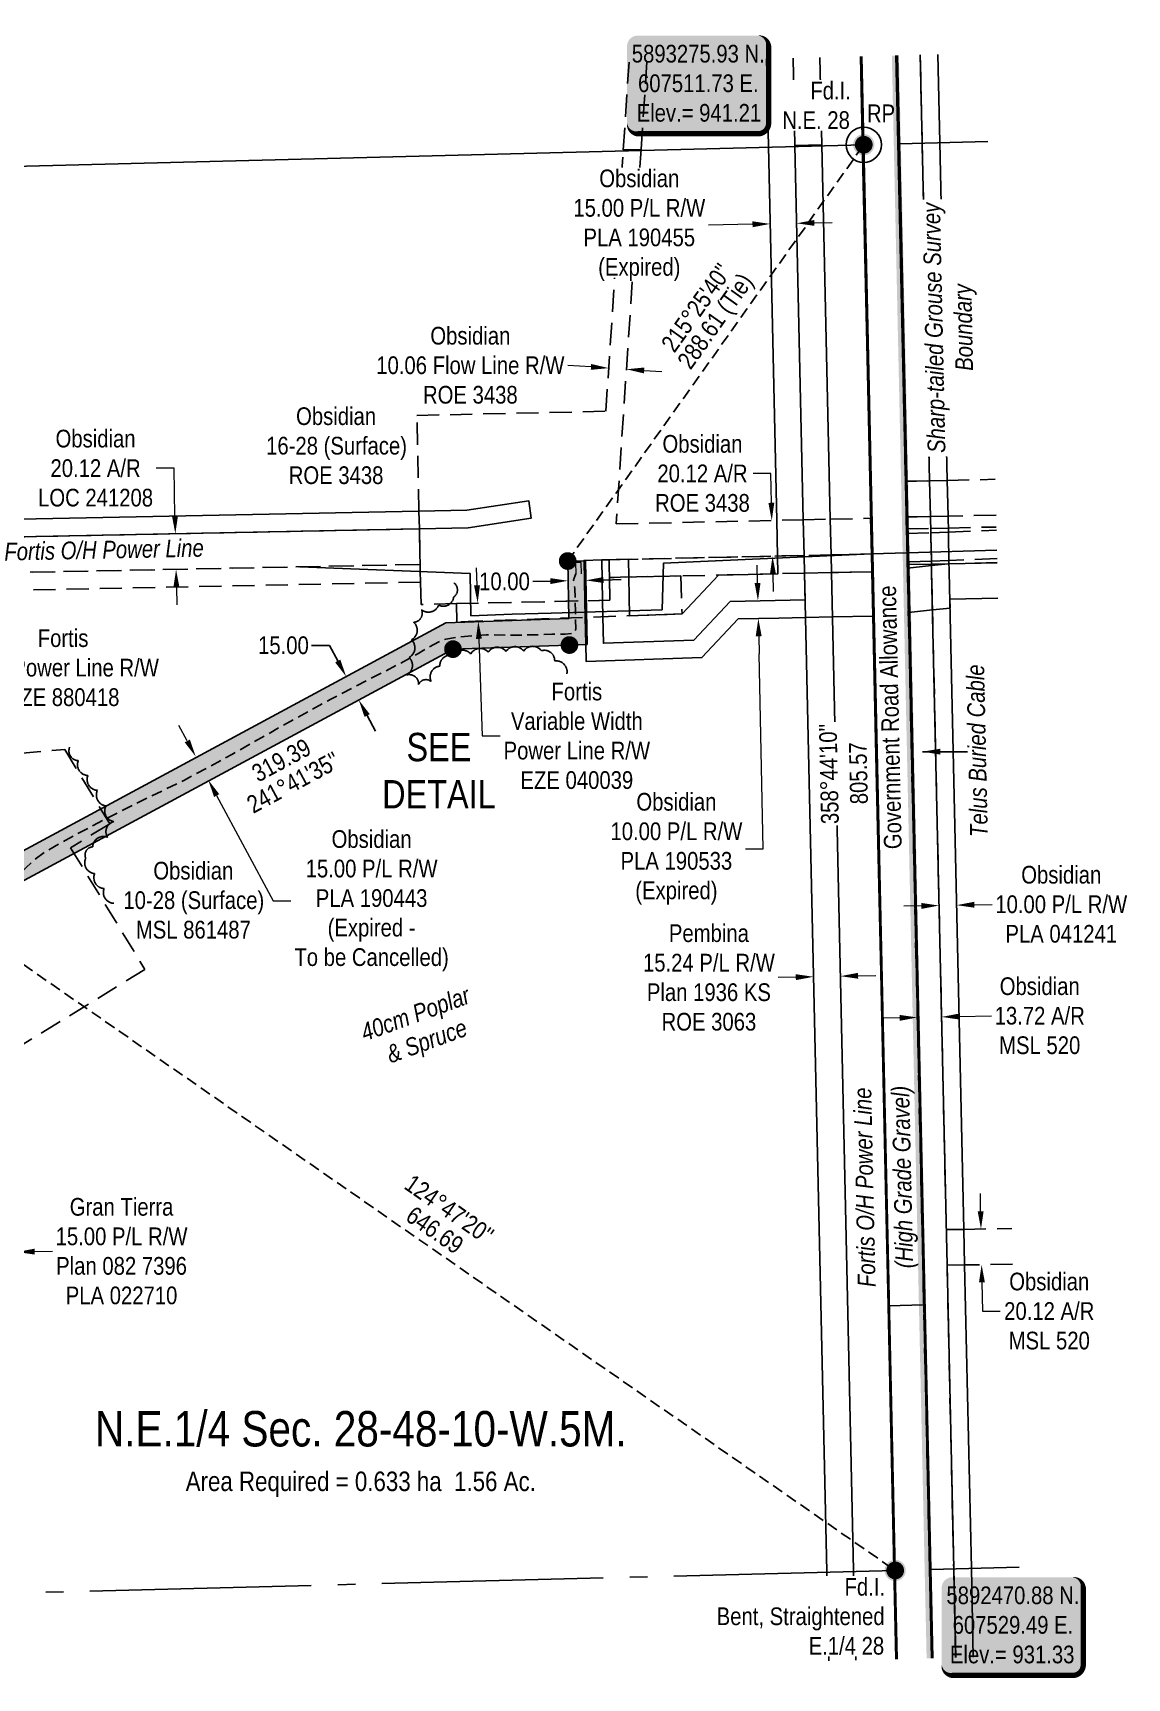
# Model space of a CAD drawing. Extents: x 604007 to 611903, y 5892401 to 5896839.
# Drawn here: x 607042 to 607660, y 5892410 to 5893339 of the extents above; entities that cross this region are included whole.
import ezdxf
from ezdxf.enums import TextEntityAlignment as Align

# ---------------------------------------------------------------- set-up
doc = ezdxf.new("R2010")
doc.units = 0
doc.header["$LTSCALE"] = 5
doc.header["$PDSIZE"] = 0.5
for name, pattern in [('0', [1, 1, 0]), ('DASHDOT2', [12.7, 6.35, -3.175, 0, -3.175]), ('foc-ACCESSROAD', [3.75, 2.5, -1.25]), ('foc-FLOWLINE', [3.75, 2.5, -1.25]), ('foc-QUARTERLINE', [33, 25, -3, 2, -3]), ('foc-TIELINE', [1.875, 1.25, -0.625]), ('UG_PIPE', [1.875, 1.25, -0.625])]:
    doc.linetypes.add(name, pattern=pattern)
doc.layers.get('Defpoints').update_dxf_attribs({"color": 9})
for name, color, linetype in [('35', 37, 'Continuous'), ('AS-PIPE-UG', 44, 'UG_PIPE'), ('AS-POWER', 104, 'foc-POWER'), ('AS-TELEPHONE', 224, 'foc-TEL'), ('AS-WILDLIFE', 131, 'DASHDOT2'), ('C-AR', 13, 'foc-ACCESSROAD'), ('C-RW', 13, 'Continuous'), ('C-SYMBOL', 7, 'Continuous'), ('C-WS', 13, 'foc-ACCESSROAD'), ('DETAIL-T', 7, 'Continuous'), ('F-EZE', 190, 'foc-FLOWLINE'), ('F-RW', 190, 'Continuous'), ('L-AREAREQUIRED', 7, 'Continuous'), ('L-BD', 7, 'Continuous'), ('L-BD1', 253, 'Continuous'), ('L-MON', 1, 'Continuous'), ('L-QSEC', 8, 'foc-QUARTERLINE'), ('L-ROAD-T', 7, 'Continuous'), ('L-SEC', 7, 'Continuous'), ('L-TIE', 7, 'foc-TIELINE'), ('P-PROPOSED', 10, 'Continuous'), ('P-PROPOSED-H', 21, 'Continuous'), ('P-TXT', 4, 'Continuous'), ('T-BUSH', 110, '0'), ('T-BUSH-T', 110, 'Continuous')]:
    doc.layers.add(name, color=color, linetype=linetype)
for name, color, linetype, lineweight in [('AS-GENERAL', 48, 'Continuous', 18), ('C-AR-T', 13, 'Continuous', 9), ('C-FLOWLINE-T', 13, 'Continuous', 9), ('C-RW-T', 13, 'Continuous', 9), ('C-WS-T', 13, 'Continuous', 9), ('F-EZE-T', 190, 'Continuous', 9), ('F-RW-T', 190, 'Continuous', 9), ('T-TEXT', 48, 'Continuous', 18)]:
    doc.layers.add(name, color=color, linetype=linetype, lineweight=lineweight)
doc.styles.add('100L', font='ARIALN.TTF', dxfattribs={"height": 11})
doc.styles.add('175L', font='ARIALN.TTF', dxfattribs={"height": 20})
doc.styles.add('80', font='ARIALN.TTF', dxfattribs={"height": 10})
doc.styles.add('80CG', font='ARIALN.TTF', dxfattribs={"height": 10})
doc.styles.add('80L', font='ARIALN.TTF', dxfattribs={"height": 10})
doc.styles.add('80LS', font='ARIALNI.TTF', dxfattribs={"height": 10})
doc.styles.add('foc-LtypeFont', font='ARIALN.TTF', dxfattribs={"height": 7.35})
doc.linetypes.add('foc-POWER', pattern='A,6,-1,["P",foc-LtypeFont,S=0.2,R=0,X=-0.625,Y=-0.75],-1.24,4', length=12.24)
doc.linetypes.add('foc-POWER-NOLINE', pattern='A,0,-4,["P",foc-LtypeFont,S=0.2,R=0,X=-0.625,Y=-0.75],-8.24', length=12.24)
doc.linetypes.add('foc-TEL', pattern='A,2,-1,["T",foc-LtypeFont,S=0.2,R=0,X=-0.425,Y=-0.75],-1.24,8', length=12.24)
doc.linetypes.add('foc-TEL-NOLINE', pattern='A,0,-2,["T",foc-LtypeFont,S=0.2,R=0,X=-0.425,Y=-0.75],-10.24', length=12.24)
doc.dimstyles.new('Compass 5 000', dxfattribs={"dimscale": 5, "dimtxt": 9, "dimasz": 2, "dimexe": 0.2, "dimexo": 0.0625, "dimgap": 0.5, "dimtad": 0, "dimtih": 1, "dimtoh": 1, "dimzin": 0, "dimdsep": 46, "dimtxsty": '80CG', "dimcen": 0.1, "dimse1": 1, "dimse2": 1, "dimclrd": 256, "dimclrt": 256, "dimaunit": 1, "dimadec": 4, "dimazin": 0, "dimtfac": 0.06, "dimtofl": 0, "dimtmove": 0, "dimatfit": 1, "dimfxl": 0.2, "dimtolj": 1, "dimtzin": 0, "dimlwd": -1, "dimarcsym": 0})

# ---------------------------------------------------------------- blocks, each defined once
blk = doc.blocks.new('fdia')
at = {"color": 255, "const_width": 1}
blk.add_lwpolyline([(-0.5, 0, 1), (0.5, 0, 1)], format="xyb", close=True, dxfattribs=at)
blk = doc.blocks.new('Fdiaa')
blk.add_blockref('fdia', (0, 0))
blk = doc.blocks.new('fdib')
at = {"color": 1, "const_width": 1.6}
blk.add_lwpolyline([(-0.4, 0, 1), (0.4, 0, 1)], format="xyb", close=True, dxfattribs=at)
at = {"color": 1}
blk.add_circle((0, 0), 0.8, dxfattribs=at)
blk = doc.blocks.new('Fdibb')
blk.add_blockref('fdib', (0, 0))
blk = doc.blocks.new('fdicc')
for name in ['Fdibb', 'Fdiaa']:
    blk.add_blockref(name, (0, 0))
blk = doc.blocks.new('FDI')
blk.add_blockref('fdicc', (0, 0))
blk = doc.blocks.new('PLIA')
at = {"color": 255, "const_width": 1}
blk.add_lwpolyline([(-0.5, 0, 1), (0.5, 0, 1)], format="xyb", close=True, dxfattribs=at)
blk = doc.blocks.new('PLIAA')
blk.add_blockref('PLIA', (0, 0))
blk = doc.blocks.new('PLIB')
at = {"color": 1}
blk.add_circle((0, 0), 0.8, dxfattribs=at)
blk = doc.blocks.new('PLIBB')
blk.add_blockref('PLIB', (0, 0))
blk = doc.blocks.new('PLICC')
for name in ['PLIAA', 'PLIBB']:
    blk.add_blockref(name, (0, 0))
blk = doc.blocks.new('PLI')
blk.add_blockref('PLICC', (0, 0))
blk = doc.blocks.new('*D419')
at = {"layer": 'C-AR-T', "transparency": 16777216}
for p, q in [((607122.11, 5893093.26), (607112.11, 5893093.26)), ((607122.66, 5893066.24), (607122.11, 5893093.26)), ((607123.47, 5893026.14), (607123.68, 5893016.15))]:
    blk.add_line(p, q, dxfattribs=at)
for points in [[(607124.33, 5893066.27), (607120.99, 5893066.2), (607122.86, 5893056.24)], [(607125.14, 5893026.18), (607121.81, 5893026.11), (607123.27, 5893036.14)]]:
    blk.add_solid(points, dxfattribs=at)
at = {"layer": 'Defpoints', "color": 0, "transparency": 16777216}
for p in [(607122.86, 5893056.24), (607189.16, 5893057.59), (607189.57, 5893037.49)]:
    blk.add_point(p, dxfattribs=at)
at = {"layer": 'C-AR-T', "transparency": 16777216, "insert": (607077.8, 5893093.26), "char_height": 10, "attachment_point": 5, "style": '80CG'}
blk.add_mtext('\\A1;Obsidian\\P20.12 A/R\\PLOC 241208', dxfattribs=at)
blk = doc.blocks.new('*D420')
at = {"layer": 'C-AR-T', "transparency": 16777216}
for p, q in [((607577.77, 5892673.65), (607577.59, 5892683.65)), ((607578.49, 5892633.53), (607578.78, 5892617.28)), ((607578.78, 5892617.28), (607588.78, 5892617.28))]:
    blk.add_line(p, q, dxfattribs=at)
for points in [[(607579.44, 5892673.68), (607576.1, 5892673.62), (607577.95, 5892663.65)], [(607580.15, 5892633.56), (607576.82, 5892633.5), (607578.31, 5892643.53)]]:
    blk.add_solid(points, dxfattribs=at)
at = {"layer": 'Defpoints', "color": 0, "transparency": 16777216}
for p in [(607650.47, 5892664.94), (607650.83, 5892644.82), (607578.31, 5892643.53)]:
    blk.add_point(p, dxfattribs=at)
at = {"layer": 'C-AR-T', "transparency": 16777216, "insert": (607616.51, 5892617.28), "char_height": 10, "attachment_point": 5, "style": '80CG'}
blk.add_mtext('\\A1;Obsidian\\P20.12 A/R\\PMSL 520', dxfattribs=at)
blk = doc.blocks.new('*D421')
at = {"layer": 'C-AR-T', "transparency": 16777216}
for p, q in [((607531.99, 5892782.9), (607521.99, 5892782.68)), ((607565.67, 5892783.65), (607583.85, 5892784.05))]:
    blk.add_line(p, q, dxfattribs=at)
for points in [[(607531.95, 5892784.57), (607532.02, 5892781.23), (607541.98, 5892783.12)], [(607565.64, 5892785.31), (607565.71, 5892781.98), (607555.67, 5892783.43)]]:
    blk.add_solid(points, dxfattribs=at)
at = {"layer": 'Defpoints', "color": 0, "transparency": 16777216}
for p in [(607541.92, 5892785.78), (607555.62, 5892786.08), (607555.67, 5892783.43)]:
    blk.add_point(p, dxfattribs=at)
at = {"layer": 'C-AR-T', "transparency": 16777216, "insert": (607611.13, 5892784.05), "char_height": 10, "attachment_point": 5, "style": '80CG'}
blk.add_mtext('\\A1;Obsidian\\P13.72 A/R\\PMSL 520', dxfattribs=at)
blk = doc.blocks.new('*D422')
at = {"layer": 'C-AR-T', "transparency": 16777216}
for p, q in [((607459.17, 5893090.29), (607449.17, 5893090.29)), ((607459.53, 5893073.73), (607459.17, 5893090.29)), ((607460.42, 5893033.61), (607460.64, 5893023.62))]:
    blk.add_line(p, q, dxfattribs=at)
for points in [[(607461.2, 5893073.77), (607457.87, 5893073.7), (607459.75, 5893063.74)], [(607462.08, 5893033.65), (607458.75, 5893033.58), (607460.2, 5893043.61)]]:
    blk.add_solid(points, dxfattribs=at)
at = {"layer": 'Defpoints', "color": 0, "transparency": 16777216}
for p in [(607459.75, 5893063.74), (607402.82, 5893062.48), (607403.26, 5893042.36)]:
    blk.add_point(p, dxfattribs=at)
at = {"layer": 'C-AR-T', "transparency": 16777216, "insert": (607420.62, 5893090.29), "char_height": 10, "attachment_point": 5, "style": '80CG'}
blk.add_mtext('\\A1;Obsidian\\P20.12 A/R\\PROE 3438', dxfattribs=at)
blk = doc.blocks.new('*D423')
at = {"layer": 'C-FLOWLINE-T', "transparency": 16777216}
for p, q in [((607357.66, 5893150.47), (607344.51, 5893151.35)), ((607387.66, 5893148.47), (607397.64, 5893147.8))]:
    blk.add_line(p, q, dxfattribs=at)
for points in [[(607357.77, 5893152.13), (607357.55, 5893148.81), (607367.64, 5893149.8)], [(607387.77, 5893150.13), (607387.55, 5893146.81), (607377.68, 5893149.13)]]:
    blk.add_solid(points, dxfattribs=at)
at = {"layer": 'Defpoints', "color": 0, "transparency": 16777216}
for p in [(607368.36, 5893160.55), (607378.4, 5893159.88), (607367.64, 5893149.8)]:
    blk.add_point(p, dxfattribs=at)
at = {"layer": 'C-FLOWLINE-T', "transparency": 16777216, "insert": (607289.51, 5893151.35), "char_height": 10, "attachment_point": 5, "style": '80CG'}
blk.add_mtext('\\A1;Obsidian\\P10.06 Flow Line R/W\\PROE 3438', dxfattribs=at)
blk = doc.blocks.new('*D424')
at = {"layer": 'C-RW-T', "transparency": 16777216}
for p, q in [((607544.28, 5892846.1), (607534.28, 5892845.88)), ((607574.2, 5892846.77), (607584.2, 5892846.99))]:
    blk.add_line(p, q, dxfattribs=at)
for points in [[(607544.24, 5892847.77), (607544.31, 5892844.43), (607554.27, 5892846.32)], [(607574.16, 5892848.43), (607574.24, 5892845.1), (607564.2, 5892846.54)]]:
    blk.add_solid(points, dxfattribs=at)
at = {"layer": 'Defpoints', "color": 0, "transparency": 16777216}
for p in [(607564.2, 5892846.54), (607554.69, 5892827.84), (607564.62, 5892828.06)]:
    blk.add_point(p, dxfattribs=at)
at = {"layer": 'C-RW-T', "transparency": 16777216, "insert": (607623.29, 5892846.99), "char_height": 10, "attachment_point": 5, "style": '80CG'}
blk.add_mtext('\\A1;Obsidian\\P10.00 P/L R/W\\PPLA 041241', dxfattribs=at)
blk = doc.blocks.new('*D426')
at = {"layer": 'C-RW-T', "transparency": 16777216}
for p, q in [((607448.87, 5893231), (607424.02, 5893230.45)), ((607483.86, 5893231.79), (607493.86, 5893232.01))]:
    blk.add_line(p, q, dxfattribs=at)
for points in [[(607448.84, 5893232.67), (607448.91, 5893229.34), (607458.87, 5893231.23)], [(607483.82, 5893233.45), (607483.9, 5893230.12), (607473.86, 5893231.56)]]:
    blk.add_solid(points, dxfattribs=at)
at = {"layer": 'Defpoints', "color": 0, "transparency": 16777216}
for p in [(607458.87, 5893231.23), (607459.17, 5893217.78), (607474.16, 5893218.12)]:
    blk.add_point(p, dxfattribs=at)
at = {"layer": 'C-RW-T', "transparency": 16777216, "insert": (607384.94, 5893230.45), "char_height": 10, "attachment_point": 5, "style": '80CG', "bg_fill": 3, "box_fill_scale": 1.1, "bg_fill_color": 256, "bg_fill_true_color": 13158600, "bg_fill_transparency": 0}
blk.add_mtext('\\A1;Obsidian\\P15.00 P/L R/W\\PPLA 190455\\P(Expired)', dxfattribs=at)
blk = doc.blocks.new('*D429')
at = {"layer": 'Defpoints', "color": 0, "transparency": 16777216}
for p in [(607290.05, 5893016.99), (607290.41, 5893006.79), (607293.98, 5893006.91)]:
    blk.add_point(p, dxfattribs=at)
at = {"layer": 'F-EZE-T', "transparency": 16777216}
for p, q in [((607293.27, 5893027.11), (607292.92, 5893037.1)), ((607294.34, 5892996.92), (607296.27, 5892942.11)), ((607296.27, 5892942.11), (607306.27, 5892942.11))]:
    blk.add_line(p, q, dxfattribs=at)
for points in [[(607294.94, 5893027.16), (607291.61, 5893027.05), (607293.62, 5893017.11)], [(607296, 5892996.98), (607292.67, 5892996.86), (607293.98, 5893006.91)]]:
    blk.add_solid(points, dxfattribs=at)
at = {"layer": 'F-EZE-T', "transparency": 16777216, "insert": (607349.66, 5892942.11), "char_height": 10, "attachment_point": 5, "style": '80CG'}
blk.add_mtext('\\A1;Fortis\\PVariable Width\\PPower Line R/W\\PEZE 040039', dxfattribs=at)
blk = doc.blocks.new('*D431')
at = {"layer": 'Defpoints', "color": 0, "transparency": 16777216}
for p in [(606977.65, 5892986.34), (606983.3, 5892983.54), (606983.59, 5892985.46)]:
    blk.add_point(p, dxfattribs=at)
at = {"layer": 'F-EZE-T', "transparency": 16777216}
for p, q in [((606967.47, 5892985.9), (606957.58, 5892987.37)), ((606993.19, 5892982.07), (607003.08, 5892980.59))]:
    blk.add_line(p, q, dxfattribs=at)
for points in [[(606967.72, 5892987.55), (606967.23, 5892984.25), (606977.36, 5892984.42)], [(606993.44, 5892983.71), (606992.95, 5892980.42), (606983.3, 5892983.54)]]:
    blk.add_solid(points, dxfattribs=at)
at = {"layer": 'F-EZE-T', "transparency": 16777216, "insert": (607059.45, 5892980.59), "char_height": 10, "attachment_point": 5, "style": '80CG'}
blk.add_mtext('\\A1;Fortis\\P6.00 Power Line R/W\\PEZE 880418', dxfattribs=at)
blk = doc.blocks.new('*D432')
at = {"layer": 'Defpoints', "color": 0, "transparency": 16777216}
for p in [(607018.44, 5892648.18), (607033.4, 5892650.69), (607033.44, 5892648.5)]:
    blk.add_point(p, dxfattribs=at)
at = {"layer": 'F-RW-T', "transparency": 16777216}
for p, q in [((607008.4, 5892650.16), (606998.4, 5892649.95)), ((607043.4, 5892650.9), (607053.39, 5892651.12))]:
    blk.add_line(p, q, dxfattribs=at)
for points in [[(607008.36, 5892651.83), (607008.43, 5892648.49), (607018.39, 5892650.37)], [(607043.36, 5892652.57), (607043.43, 5892649.24), (607033.4, 5892650.69)]]:
    blk.add_solid(points, dxfattribs=at)
at = {"layer": 'F-RW-T', "transparency": 16777216, "insert": (607092.48, 5892651.12), "char_height": 10, "attachment_point": 5, "style": '80CG'}
blk.add_mtext('\\A1;Gran Tierra\\P15.00 P/L R/W\\PPlan 082 7396\\PPLA 022710', dxfattribs=at)
blk = doc.blocks.new('*D433')
at = {"layer": 'Defpoints', "color": 0, "transparency": 16777216}
for p in [(607483.34, 5892806.1), (607483.45, 5892801.03), (607498.66, 5892801.37)]:
    blk.add_point(p, dxfattribs=at)
at = {"layer": 'F-RW-T', "transparency": 16777216}
for p, q in [((607473.34, 5892805.88), (607463.34, 5892805.66)), ((607508.54, 5892806.66), (607518.54, 5892806.89))]:
    blk.add_line(p, q, dxfattribs=at)
for points in [[(607473.3, 5892807.55), (607473.38, 5892804.21), (607483.34, 5892806.1)], [(607508.51, 5892808.33), (607508.58, 5892805), (607498.55, 5892806.44)]]:
    blk.add_solid(points, dxfattribs=at)
at = {"layer": 'F-RW-T', "transparency": 16777216, "insert": (607424.26, 5892805.66), "char_height": 10, "attachment_point": 5, "style": '80CG'}
blk.add_mtext('\\A1;Pembina\\P15.24 P/L R/W\\PPlan 1936 KS\\PROE 3063', dxfattribs=at)
blk = doc.blocks.new('*D435')
at = {"layer": 'C-RW-T', "transparency": 16777216}
for p, q in [((607129.63, 5892939.25), (607124.9, 5892948.06)), ((607146.2, 5892908.41), (607178.09, 5892849.04)), ((607178.09, 5892849.04), (607188.09, 5892849.04))]:
    blk.add_line(p, q, dxfattribs=at)
for points in [[(607131.1, 5892940.04), (607128.16, 5892938.46), (607134.36, 5892930.44)], [(607147.67, 5892909.2), (607144.73, 5892907.62), (607141.47, 5892917.22)]]:
    blk.add_solid(points, dxfattribs=at)
at = {"layer": 'Defpoints', "color": 0, "transparency": 16777216}
for p in [(607147.32, 5892937.4), (607154.42, 5892924.18), (607141.47, 5892917.22)]:
    blk.add_point(p, dxfattribs=at)
at = {"layer": 'C-RW-T', "transparency": 16777216, "insert": (607233.72, 5892849.04), "char_height": 10, "attachment_point": 5, "style": '80CG'}
blk.add_mtext('\\A1;Obsidian\\P15.00 P/L R/W\\PPLA 190443\\P(Expired -\\PTo be Cancelled)', dxfattribs=at)
blk = doc.blocks.new('*D436')
at = {"layer": 'Defpoints', "color": 0, "transparency": 16777216}
for p in [(607219.35, 5892975.63), (607224.58, 5892978.45), (607231.7, 5892965.24)]:
    blk.add_point(p, dxfattribs=at)
at = {"layer": 'P-TXT', "transparency": 16777216}
for p, q in [((607209.86, 5892993.24), (607199.86, 5892993.24)), ((607214.61, 5892984.43), (607209.86, 5892993.24)), ((607231.2, 5892953.62), (607235.94, 5892944.81))]:
    blk.add_line(p, q, dxfattribs=at)
for points in [[(607216.07, 5892985.22), (607213.14, 5892983.64), (607219.35, 5892975.63)], [(607232.67, 5892954.41), (607229.74, 5892952.83), (607226.46, 5892962.42)]]:
    blk.add_solid(points, dxfattribs=at)
at = {"layer": 'P-TXT', "transparency": 16777216, "insert": (607183.93, 5892993.24), "char_height": 10, "attachment_point": 5, "style": '80CG'}
blk.add_mtext('\\A1;15.00', dxfattribs=at)
blk = doc.blocks.new('*D437')
at = {"layer": 'Defpoints', "color": 0, "transparency": 16777216}
for p in [(607344.72, 5893029.72), (607344.89, 5893021.73), (607354.88, 5893021.94)]:
    blk.add_point(p, dxfattribs=at)
at = {"layer": 'P-TXT', "transparency": 16777216}
for p, q in [((607334.73, 5893029.51), (607324.73, 5893029.31)), ((607364.72, 5893030.14), (607374.71, 5893030.34))]:
    blk.add_line(p, q, dxfattribs=at)
for points in [[(607334.69, 5893031.18), (607334.76, 5893027.85), (607344.72, 5893029.72)], [(607364.68, 5893031.8), (607364.75, 5893028.47), (607354.72, 5893029.93)]]:
    blk.add_solid(points, dxfattribs=at)
at = {"layer": 'P-TXT', "transparency": 16777216, "insert": (607308.79, 5893029.31), "char_height": 10, "attachment_point": 5, "style": '80CG'}
blk.add_mtext('\\A1;10.00', dxfattribs=at)
blk = doc.blocks.new('*U447')
h = blk.add_hatch(color=254)
edge = h.paths.add_edge_path()
edge.add_line((-34, -28.5), (34, -28.5))
edge.add_arc((34, -22.5), 6, 270, 360)
edge.add_line((40, -22.5), (40, 21))
edge.add_arc((34, 21), 6, 0, 90)
edge.add_line((34, 27), (-34, 27))
edge.add_arc((-34, 21), 6, 90, 180)
edge.add_line((-40, 21), (-40, -22.5))
edge.add_arc((-34, -22.5), 6, 180, 270)
at = {"color": 1, "flags": 128}
blk.add_lwpolyline([(-34, -28.5, 3, 3, 0), (34, -28.5, 3, 3, 0.414214), (40, -22.5, 3, 3, 0), (40, 21, 3, 0, 0.414214), (34, 27, 0, 0, 0), (-34, 27, 0, 0, 0.414214), (-40, 21, 0, 0, 0), (-40, -22.5, 0, 3, 0.414214)], format="xyseb", close=True, dxfattribs=at)
blk.add_lwpolyline([(-11.37, -20.94, 0, 10, 0), (0, 0, 5, 5, 0)], format="xyseb", dxfattribs=at)
at = {"color": 1, "style": '80'}
blk.add_attdef('ENTER_TEXT_001', (-35.99, -5), '', height=10, dxfattribs=at)
blk = doc.blocks.new('*U448')
at = {"layer": '35', "color": 3}
blk.add_circle((0, 0), 10, dxfattribs=at)
at = {"layer": '35', "color": 3, "style": '80'}
blk.add_attdef('RP_001', (1.81, 12.74), '', height=10, dxfattribs=at)
blk = doc.blocks.new('*D450')
at = {"layer": 'C-RW-T', "transparency": 16777216}
for p, q in [((607451.74, 5893028.46), (607451.53, 5893038.45)), ((607452.39, 5892998.41), (607452.61, 5892988.41)), ((607454.98, 5892878.41), (607452.61, 5892988.41)), ((607444.98, 5892878.41), (607454.98, 5892878.41))]:
    blk.add_line(p, q, dxfattribs=at)
for points in [[(607453.41, 5893028.49), (607450.08, 5893028.42), (607451.96, 5893018.46)], [(607454.06, 5892998.44), (607450.72, 5892998.37), (607452.18, 5893008.41)]]:
    blk.add_solid(points, dxfattribs=at)
at = {"layer": 'Defpoints', "color": 0, "transparency": 16777216}
for p in [(607472.73, 5893018.91), (607452.18, 5893008.41), (607472.95, 5893008.85)]:
    blk.add_point(p, dxfattribs=at)
at = {"layer": 'C-RW-T', "transparency": 16777216, "insert": (607405.9, 5892878.41), "char_height": 10, "attachment_point": 5, "style": '80CG'}
blk.add_mtext('\\A1;Obsidian\\P10.00 P/L R/W\\PPLA 190533\\P(Expired)', dxfattribs=at)

msp = doc.modelspace()

# ---------------------------------------------------------------- hatches: boundary and pattern name
at = {"layer": 'P-PROPOSED-H'}
h = msp.add_hatch(color=256, dxfattribs=at)
h.dxf.hatch_style = 1
h.paths.add_polyline_path([(606988.543, 5892851.314), (606998.608, 5892839.698), (607279.709, 5892991.101), (607355.468, 5892993.776), (607354.488, 5893041.059), (607344.494, 5893040.852), (607345.166, 5893008.421), (607275.68, 5893005.968)])

# ---------------------------------------------------------------- linework, layer by layer
at = {"layer": 'AS-GENERAL', "flags": 128}
msp.add_lwpolyline([(607352.251, 5893033.696), (607352.106, 5893040.006), (607348.972, 5893039.979), (607349.028, 5893033.686)], dxfattribs=at)
at = {"layer": 'AS-PIPE-UG', "flags": 128}
msp.add_lwpolyline([(607030.244, 5892859.574), (607034.593, 5892863.5), (607038.355, 5892867.624), (607043.129, 5892872.118), (607049.702, 5892876.853), (607060.634, 5892882.984), (607076.423, 5892891.577), (607084.352, 5892895.649), (607099.987, 5892903.561), (607127.606, 5892916.967), (607154.719, 5892931.609), (607183.308, 5892947.772), (607211.033, 5892963.043), (607232.661, 5892974.253), (607249.513, 5892982.84), (607259.379, 5892988.269), (607266.217, 5892992.308), (607271.667, 5892995.277), (607275.58, 5892996.72), (607282.18, 5892997.968), (607298.399, 5892999.22), (607314.452, 5892998.914), (607328.575, 5892999.291), (607335.528, 5892999.477), (607343.153, 5892999.538), (607348.015, 5893000.066), (607349.008, 5893002.417), (607348.838, 5893012.523), (607348.586, 5893025.278), (607347.842, 5893030.322), (607349.017, 5893033.699)], dxfattribs=at)
at = {"layer": 'AS-POWER', "linetype": 'foc-POWER-NOLINE', "flags": 128}
msp.add_lwpolyline([(607529.899, 5892420.831), (607529.327, 5892446.679), (607526.657, 5892567.169), (607525.478, 5892620.36), (607524, 5892687.026), (607521.308, 5892808.454), (607518.59, 5892931.064), (607516.068, 5893044.842), (607513.618, 5893155.36), (607511.066, 5893270.465), (607509.831, 5893325.819)], dxfattribs=at)
at = {"layer": 'AS-POWER', "flags": 128}
for points in [[(607193.121, 5893037.56), (607289.415, 5893033.815), (607289.838, 5893009.919), (607313.204, 5893010.823), (607335.102, 5893011.406), (607397.831, 5893013.337), (607398.631, 5893039.698), (607516.068, 5893044.842), (607536.169, 5893045.436), (607586.897, 5893046.935)], [(607525.478, 5892620.36), (607545.582, 5892620.805)]]:
    msp.add_lwpolyline(points, dxfattribs=at)
at = {"layer": 'AS-TELEPHONE', "linetype": 'foc-TEL-NOLINE', "flags": 128}
msp.add_lwpolyline([(607550.001, 5892421.336), (607548.887, 5892471.678), (607545.582, 5892620.805), (607537.153, 5893001.066), (607531.036, 5893276.958), (607529.935, 5893326.323)], dxfattribs=at)
at = {"layer": 'AS-WILDLIFE', "const_width": 3.998, "flags": 128}
msp.add_lwpolyline([(607549.24, 5892421.317), (607548.131, 5892471.378), (607530.693, 5893276.379), (607529.596, 5893326.314)], dxfattribs=at)
at = {"layer": 'C-AR'}
for points in [[(607543.627, 5893326.665), (607544.728, 5893277.229), (607548.941, 5893086.148), (607535.273, 5893085.837), (607531.036, 5893276.957), (607529.935, 5893326.323)], [(607586.458, 5893066.829), (607559.265, 5893066.23), (607549.335, 5893066.011), (607535.719, 5893065.711), (607535.273, 5893085.837), (607548.888, 5893086.147), (607558.82, 5893086.372), (607586.013, 5893086.992)], [(607550.001, 5892421.336), (607548.888, 5892471.678), (607545.101, 5892642.506), (607544.646, 5892663.015), (607536.419, 5893034.131), (607536.283, 5893040.305), (607535.973, 5893054.256), (607535.928, 5893056.312), (607535.719, 5893065.711), (607549.387, 5893066.012), (607549.59, 5893056.833), (607549.64, 5893054.577), (607549.945, 5893040.826), (607550.086, 5893034.452), (607558.349, 5892663.302), (607568.278, 5892663.479), (607595.347, 5892663.961)], [(606659.98, 5893047.005), (606709.951, 5893047.947), (606840.647, 5893050.546), (606855.542, 5893050.843), (606957.235, 5893052.868), (606967.355, 5893053.082), (606969.052, 5893053.118), (607260.714, 5893059.039), (607261.026, 5893044.924), (607261.157, 5893038.922), (606984.654, 5893033.386), (606964.364, 5893032.984), (606954.244, 5893032.781), (606855.543, 5893030.806), (606841.096, 5893030.518), (606710.401, 5893027.906), (606660.431, 5893026.907)], [(607587.051, 5893039.942), (607559.914, 5893039.366), (607549.982, 5893039.155), (607536.314, 5893038.866), (607536.283, 5893040.305), (607535.973, 5893054.256), (607535.928, 5893056.312), (607535.868, 5893058.991), (607549.536, 5893059.281), (607559.469, 5893059.491), (607586.607, 5893060.066)], [(607595.791, 5892643.841), (607568.722, 5892643.359), (607558.788, 5892643.182), (607562.546, 5892471.958), (607562.53, 5892471.393), (607563.632, 5892421.679)]]:
    msp.add_lwpolyline(points, dxfattribs=at)
at = {"layer": 'C-RW'}
for points in [[(607471.764, 5893324.867), (607472.883, 5893275.567), (607477.591, 5893064.129), (607478.032, 5893044.003), (607478.26, 5893034.001), (607478.595, 5893018.981), (607436.272, 5893018.068), (607415.79, 5892996.2), (607364.714, 5892994.42), (607364.418, 5893009.397), (607364.236, 5893018.62), (607363.784, 5893041.469), (607367.849, 5893041.569), (607378.774, 5893041.818), (607378.972, 5893031.815), (607379.404, 5893009.925), (607409.071, 5893010.973), (607429.635, 5893032.93), (607463.28, 5893033.671), (607463.056, 5893043.673), (607462.607, 5893063.799), (607457.889, 5893275.178), (607456.771, 5893324.492)], [(607563.65, 5892421.679), (607562.546, 5892471.958), (607558.788, 5892643.182), (607550.086, 5893034.452), (607549.945, 5893040.826), (607549.64, 5893054.577), (607549.59, 5893056.833), (607549.387, 5893066.012), (607548.941, 5893086.148), (607544.728, 5893277.229), (607543.629, 5893326.665)], [(607553.584, 5893326.914), (607554.684, 5893277.427), (607558.876, 5893086.374), (607559.321, 5893066.231), (607559.52, 5893057.213), (607559.573, 5893054.809), (607559.874, 5893041.206), (607560.018, 5893034.685), (607568.278, 5892663.479), (607568.722, 5892643.359), (607572.527, 5892472.163), (607573.624, 5892421.93)], [(606859.893, 5893309.553), (606861.03, 5893259.712), (606865.412, 5893060.94), (606968.871, 5893063.103), (607260.495, 5893069.005), (607287.573, 5893069.553), (607322.449, 5893074.943), (607323.913, 5893065.087), (607288.362, 5893059.601), (607260.714, 5893059.039), (606969.052, 5893053.118), (606968.958, 5893058.111), (606968.102, 5893058.1), (606957.971, 5893057.885), (606855.542, 5893055.812), (606850.983, 5893259.453), (606849.867, 5893309.302)], [(607587.493, 5893019.91), (607560.396, 5893019.341), (607560.507, 5893014.31), (607550.557, 5893013.269), (607536.913, 5893011.843), (607536.419, 5893034.131), (607536.357, 5893036.912), (607550, 5893038.336), (607559.386, 5893039.335), (607559.915, 5893039.34), (607587.052, 5893039.92)]]:
    msp.add_lwpolyline(points, dxfattribs=at)
msp.add_lwpolyline([(607364.418, 5893009.397), (607364.714, 5892994.42), (607415.79, 5892996.2), (607436.272, 5893018.068), (607478.596, 5893018.977), (607478.263, 5893033.991), (607493.476, 5893034.303), (607516.29, 5893034.839), (607516.845, 5893009.772), (607494.032, 5893009.295), (607478.818, 5893008.978), (607463.816, 5893008.655), (607440.707, 5893008.159), (607420.283, 5892986.353), (607354.928, 5892984.067), (607354.729, 5892994.049), (607354.429, 5893009.044), (607354.242, 5893018.4), (607353.787, 5893041.203), (607363.784, 5893041.469), (607364.236, 5893018.62), (607364.418, 5893009.397)], close=True, dxfattribs=at)
at = {"layer": 'C-WS'}
msp.add_lwpolyline([(607389.259, 5893322.802), (607385.96, 5893273.31), (607375.854, 5893273.048), (607379.154, 5893322.549)], dxfattribs=at)
for points in [[(607385.96, 5893273.31), (607371.863, 5893061.801), (607477.59, 5893064.129), (607492.805, 5893064.465), (607515.622, 5893064.968), (607515.935, 5893050.844), (607516.068, 5893044.842), (607493.252, 5893044.339), (607478.03, 5893044.003), (607367.849, 5893041.577), (607367.933, 5893037.576), (607368.071, 5893031.575), (607368.366, 5893018.711), (607281.592, 5893016.799), (607261.655, 5893016.36), (607261.378, 5893028.92), (607261.245, 5893034.922), (607261.157, 5893038.922), (607261.025, 5893044.924), (607260.714, 5893059.039), (607260.495, 5893069.005), (607259.304, 5893123.071), (607366.016, 5893125.422), (607375.854, 5893273.048), (607385.96, 5893273.31)], [(607105.659, 5892810.29), (606995.999, 5892742.781), (606917.78, 5892870.7), (606942.458, 5892885.79), (606952.822, 5892892.126), (606961.466, 5892897.412), (606964.7, 5892899.39), (606971.378, 5892903.473), (607015.809, 5892930.642), (607060.4, 5892934.392), (607085.816, 5892892.531), (607063.665, 5892878.978), (607105.659, 5892810.29)]]:
    msp.add_lwpolyline(points, close=True, dxfattribs=at)
at = {"layer": 'F-EZE'}
msp.add_lwpolyline([(607587, 5893042.244), (607559.818, 5893041.204), (607549.894, 5893040.825), (607536.282, 5893040.305), (607535.973, 5893054.256), (607535.927, 5893056.312), (607549.539, 5893056.832), (607559.464, 5893057.212), (607586.647, 5893058.251)], dxfattribs=at)
for points in [[(607516.068, 5893044.842), (607516.29, 5893034.839), (607493.475, 5893034.337), (607493.252, 5893044.339), (607516.068, 5893044.842)], [(607261.157, 5893038.922), (607261.245, 5893034.922), (607261.378, 5893028.92), (606989.25, 5893023.479), (606983.162, 5893023.358), (606984.655, 5893033.389), (607261.157, 5893038.922)], [(607478.03, 5893044.003), (607478.259, 5893034.001), (607408.312, 5893032.46), (607368.071, 5893031.575), (607367.933, 5893037.576), (607367.849, 5893041.577), (607478.03, 5893044.003)], [(607408.312, 5893032.46), (607409.071, 5893010.973), (607281.942, 5893006.486), (607281.592, 5893016.799), (607368.366, 5893018.711), (607368.071, 5893031.575), (607408.312, 5893032.46)]]:
    msp.add_lwpolyline(points, close=True, dxfattribs=at)
at = {"layer": 'F-RW'}
for points in [[(607486.978, 5893325.247), (607488.099, 5893275.963), (607472.883, 5893275.567), (607471.764, 5893324.867)], [(607491.942, 5892419.878), (607490.82, 5892470.286), (607478.259, 5893034.001), (607478.03, 5893044.003), (607477.59, 5893064.129), (607472.883, 5893275.567), (607488.099, 5893275.963), (607492.805, 5893064.465), (607493.252, 5893044.339), (607493.475, 5893034.337), (607506.009, 5892471.112), (607506.018, 5892470.677), (607507.197, 5892420.261)]]:
    msp.add_lwpolyline(points, dxfattribs=at)
at = {"layer": 'L-QSEC', "flags": 128}
for points in [[(607529.491, 5892470.878), (606757.901, 5892451.047)], [(607549.606, 5892471.322), (607599.568, 5892472.679)]]:
    msp.add_lwpolyline(points, dxfattribs=at)
at = {"layer": 'L-SEC', "flags": 128}
for points in [[(607511.727, 5893275.931), (607510.626, 5893325.839)], [(607531.842, 5893276.375), (607530.74, 5893326.343)], [(607531.842, 5893276.375), (607581.804, 5893277.725)], [(606706.001, 5893255.302), (607511.727, 5893275.931)], [(607511.727, 5893275.931), (607529.491, 5892470.878)], [(607531.842, 5893276.375), (607549.606, 5892471.322)], [(607529.491, 5892470.878), (607530.595, 5892420.849)], [(607549.606, 5892471.322), (607550.709, 5892421.354)]]:
    msp.add_lwpolyline(points, dxfattribs=at)
at = {"layer": 'L-TIE', "flags": 128}
for points in [[(607344.494, 5893040.852), (607511.727, 5893275.931)], [(606998.608, 5892839.698), (607529.491, 5892470.878)]]:
    msp.add_lwpolyline(points, dxfattribs=at)
at = {"layer": 'P-PROPOSED', "flags": 128}
msp.add_lwpolyline([(606988.543, 5892851.314), (606998.608, 5892839.698), (607279.709, 5892991.101), (607355.468, 5892993.776), (607354.488, 5893041.059), (607344.494, 5893040.852), (607345.166, 5893008.421), (607275.68, 5893005.968)], close=True, dxfattribs=at)
at = {"layer": 'T-BUSH', "flags": 128}
for points in [[(607344.032, 5892977.171, 0.520567), (607337.136, 5892984.407, 0.5205671), (607329.629, 5892990.18, 0.5205671), (607319.634, 5892990.001, 0.5205671), (607309.64, 5892989.823, 0.5205671), (607299.659, 5892989.418, 0.5205671), (607289.714, 5892988.407, 0.5205671), (607279.77, 5892987.397, 0.5205671), (607272.276, 5892981.504, 0.5205671), (607267.401, 5892972.777, 0.5205671), (607260.279, 5892971.048, 0.5205671), (607253.493, 5892976.53, 0.5205671), (607254.857, 5892986.432, 0.5205671), (607256.22, 5892996.335, 0.5205671), (607257.499, 5893006.248, 0.5205671), (607261.925, 5893013.389, 0.5205671), (607271.581, 5893015.975, 0.5205671), (607280.061, 5893020.485, 0.5205671), (607280.17, 5893028.544)], [(607088.117, 5892847.576, -0.5205671), (607082.666, 5892855.955, -0.5205671), (607077.257, 5892864.36, -0.5205671), (607072.246, 5892873.009, -0.5205671), (607076.187, 5892879.474, -0.5205671), (607084.618, 5892884.844, -0.5205671), (607088.158, 5892893.736, -0.5205671), (607083.691, 5892902.591, -0.5205671), (607078.89, 5892911.354, -0.5205671), (607073.471, 5892919.753, -0.5205671), (607068.053, 5892928.153, -0.5205671), (607063.148, 5892935.757, -0.5205671)]]:
    msp.add_lwpolyline(points, format="xyb", dxfattribs=at)

# ---------------------------------------------------------------- block references
at = {"layer": 'DETAIL-T', "color": 5}
ref = msp.add_blockref('*U447', (607418.005, 5893310.586), dxfattribs=dict(at, xscale=0.99959639, yscale=0.99959639, zscale=0.99959639))
ref.add_attrib('ENTER_TEXT_001', '5893275.93 N.', (607380.7, 5893322.354), dxfattribs={"layer": '0', "color": 1, "height": 9.99596, "style": '80'})
ref.add_attrib('ENTER_TEXT_002', '607511.73 E.', (607384.222, 5893305.653), dxfattribs={"layer": '0', "color": 1, "height": 9.99596, "style": '80'})
ref.add_attrib('ENTER_TEXT_003', 'Elev.= 941.21', (607383.431, 5893288.952), dxfattribs={"layer": '0', "color": 1, "height": 9.99596, "style": '80'})
ref = msp.add_blockref('*U447', (607595.743, 5892440.074), dxfattribs=dict(at, xscale=0.99959639, yscale=0.99959639, zscale=0.99959639))
ref.add_attrib('ENTER_TEXT_001', '5892470.88 N.', (607558.438, 5892451.842), dxfattribs={"layer": '0', "color": 1, "height": 9.99596, "style": '80'})
ref.add_attrib('ENTER_TEXT_002', '607529.49 E.', (607561.96, 5892435.141), dxfattribs={"layer": '0', "color": 1, "height": 9.99596, "style": '80'})
ref.add_attrib('ENTER_TEXT_003', 'Elev.= 931.33', (607560.382, 5892418.44), dxfattribs={"layer": '0', "color": 1, "height": 9.99596, "style": '80'})
at = {"layer": 'L-AREAREQUIRED', "color": 5, "xscale": 0.99959639, "yscale": 0.99959639, "zscale": 0.99959639}
msp.add_blockref('*U448', (607511.727, 5893275.931), dxfattribs=at).add_auto_attribs({'RP_001': 'RP'})
at = {"layer": 'L-MON', "xscale": 4.999999999999996, "yscale": 4.999999999999996, "zscale": 4.999999999999996}
for name, p in [('FDI', (607511.727, 5893275.931)), ('PLI', (607344.494, 5893040.852)), ('PLI', (607345.477, 5892993.423)), ('PLI', (607279.709, 5892991.101)), ('FDI', (607529.491, 5892470.878))]:
    msp.add_blockref(name, p, dxfattribs=at)

# ---------------------------------------------------------------- texts
at = {"layer": 'AS-POWER', "char_height": 10, "attachment_point": 1, "style": '175L'}
for insert, rotation in [((607025.821, 5893051.105), 1.146893), ((607508.419, 5892630.436), 91.264062)]:
    msp.add_mtext_dynamic_manual_height_columns('\\pi0.32626;{\\fArial Narrow|b0|i1|c0|p34;Fortis O/H Power Line }', width=112.50109, gutter_width=100, heights=[0], dxfattribs=dict(at, insert=insert, rotation=rotation))
at = {"layer": 'AS-TELEPHONE', "linetype": 'foc-TEL-NOLINE', "insert": (607572.012, 5892876.556), "char_height": 10, "attachment_point": 1, "rotation": 91.269388, "style": '175L'}
msp.add_mtext_dynamic_manual_height_columns('\\pi8.3958;{\\fArial Narrow|b0|i1|c0|p34;Telus Buried Cable}', width=112.50109, gutter_width=100, heights=[0], dxfattribs=at)
at = {"layer": 'C-SYMBOL', "color": 3, "style": '175L'}
msp.add_text('N.E.1/4 Sec. 28-48-10-W.5M.', height=19.99193, dxfattribs=at).set_placement((607227.624, 5892534.895), align=Align.BOTTOM_CENTER)
at = {"layer": 'C-WS-T', "char_height": 9.99596, "attachment_point": 1, "style": '80L'}
for s, insert in [('\\pi17.574;Obsidian\\P\\pi0.66365;16-28 (Surface)\\P\\pi13.445;ROE 3438', (607173.489, 5893127.654)), ('\\pi17.574;Obsidian\\P\\pi0.66365;10-28 (Surface)\\P\\pi7.7106;MSL 861487', (607092.863, 5892871.024))]:
    msp.add_mtext_dynamic_manual_height_columns(s, width=78.96304, gutter_width=49.98, heights=[0], dxfattribs=dict(at, insert=insert))
at = {"layer": 'DETAIL-T', "color": 3, "insert": (607271.758, 5892922.487), "char_height": 15.9935, "width": 63.61044, "attachment_point": 5, "style": '80CG'}
msp.add_mtext('SEE\\PDETAIL', dxfattribs=at)
at = {"layer": 'L-AREAREQUIRED', "color": 5, "style": '100L'}
msp.add_text('Area Required = 0.633 ha  1.56 Ac.', height=10.99556, dxfattribs=at).set_placement((607227.624, 5892512.404), align=Align.BOTTOM_CENTER)
at = {"layer": 'L-BD', "style": '80L'}
for s, height, p in [("124°47'20''", 9.99596, (607277.595, 5892674.785)), ('646.69', 9.996, (607269.468, 5892663.087))]:
    msp.add_text(s, height=height, rotation=325.2112, dxfattribs=at).set_placement(p, align=Align.MIDDLE)
at = {"layer": 'L-BD1', "style": '80L'}
for s, height, rotation, p in [("215°25'40''", 9.99596, 54.5723, (607417.134, 5893183.949)), ('288.61 (Tie)', 9.99596, 54.5723, (607428.74, 5893175.692)), ("241°41'35''", 9.99596, 28.3072, (607189.453, 5892915.875)), ('319.39', 9.996, 28.3072, (607182.698, 5892928.416))]:
    msp.add_text(s, height=height, rotation=rotation, dxfattribs=at).set_placement(p, align=Align.MIDDLE)
at = {"layer": 'L-ROAD-T', "style": '80L'}
msp.add_text('Government Road Allowance', height=9.99596, rotation=91.269873, dxfattribs=at).set_placement((607526.553, 5892952.585), align=Align.MIDDLE_CENTER)
at = {"layer": 'T-BUSH-T', "insert": (607226.178, 5892778.851), "char_height": 9.99596, "attachment_point": 1, "rotation": 20, "style": '80L'}
msp.add_mtext_dynamic_manual_height_columns('\\pi0.32569;{\\fArial Narrow|b0|i1|c0|p34;40cm Poplar\\P\\pi9.7455;& Spruce}', width=65.40696, gutter_width=50, heights=[0], dxfattribs=at)
at = {"layer": 'T-TEXT', "style": '80LS'}
msp.add_text('(High Grade Gravel)', height=9.99596, rotation=91.269873, dxfattribs=at).set_placement((607533.521, 5892693.002), align=Align.MIDDLE_CENTER)

# ---------------------------------------------------------------- dimensions: what is measured, and where the dimension line sits
at = {"layer": 'C-AR-T'}
for base, p1, p2, angle, text, picture, middle in [((607122.863, 5893056.24), (607189.571, 5893037.489), (607189.163, 5893057.586), 91.162927, 'Obsidian\\P20.12 A/R\\PLOC 241208', '*D419', (607077.797, 5893093.263)), ((607459.753, 5893063.737), (607403.264, 5893042.357), (607402.821, 5893062.482), 91.26187, 'Obsidian\\P20.12 A/R\\PROE 3438', '*D422', (607420.621, 5893090.286)), ((607555.675, 5892783.426), (607541.925, 5892785.777), (607555.616, 5892786.082), 1.275307, 'Obsidian\\P13.72 A/R\\PMSL 520', '*D421', (607611.127, 5892784.053)), ((607578.308, 5892643.53), (607650.471, 5892664.943), (607650.829, 5892644.822), 271.020254, 'Obsidian\\P20.12 A/R\\PMSL 520', '*D420', (607616.511, 5892617.277))]:
    dim = msp.add_linear_dim(base=base, p1=p1, p2=p2, angle=angle, text=text, dimstyle='Compass 5 000', dxfattribs=at)
    dim.commit()
    dim.dimension.update_dxf_attribs({"geometry": picture, "text_midpoint": middle, "dimtype": 161})
at = {"layer": 'C-FLOWLINE-T'}
dim = msp.add_linear_dim(base=(607367.641, 5893149.804), p1=(607378.4, 5893159.881), p2=(607368.357, 5893160.55), angle=176.18709, text='Obsidian\\P10.06 Flow Line R/W\\PROE 3438', dimstyle='Compass 5 000', dxfattribs=at)
dim.commit()
dim.dimension.update_dxf_attribs({"geometry": '*D423', "text_midpoint": (607289.511, 5893151.345), "dimtype": 161})
at = {"layer": 'C-RW-T'}
dim = msp.add_linear_dim(base=(607452.175, 5893008.405), p1=(607472.734, 5893018.906), p2=(607472.951, 5893008.854), angle=271.236676, text='Obsidian\\P10.00 P/L R/W\\PPLA 190533\\P(Expired)', dimstyle='Compass 5 000', override={"dimtmove": 1}, dxfattribs=at)
dim.commit()
dim.dimension.update_dxf_attribs({"geometry": '*D450', "text_midpoint": (607439.03, 5892878.409), "dimtype": 161})
for base, p1, p2, angle, text, picture, middle in [((607141.466, 5892917.218), (607147.322, 5892937.401), (607154.425, 5892924.18), 298.246329, 'Obsidian\\P15.00 P/L R/W\\PPLA 190443\\P(Expired -\\PTo be Cancelled)', '*D435', (607233.722, 5892849.039)), ((607564.204, 5892846.543), (607554.686, 5892827.843), (607564.615, 5892828.064), 1.274676, 'Obsidian\\P10.00 P/L R/W\\PPLA 041241', '*D424', (607623.285, 5892846.988))]:
    dim = msp.add_linear_dim(base=base, p1=p1, p2=p2, angle=angle, text=text, dimstyle='Compass 5 000', dxfattribs=at)
    dim.commit()
    dim.dimension.update_dxf_attribs({"geometry": picture, "text_midpoint": middle, "dimtype": 161})
at = {"layer": 'F-EZE-T'}
dim = msp.add_aligned_dim(p1=(606977.65, 5892986.34), p2=(606983.587, 5892985.456), distance=-1.937, text='Fortis\\P6.00 Power Line R/W\\PEZE 880418', dimstyle='Compass 5 000', dxfattribs=at)
dim.commit()
dim.dimension.update_dxf_attribs({"geometry": '*D431', "text_midpoint": (607059.448, 5892980.593)})
dim = msp.add_linear_dim(base=(607293.984, 5893006.911), p1=(607290.051, 5893016.986), p2=(607290.411, 5893006.785), angle=272.021306, text='Fortis\\PVariable Width\\PPower Line R/W\\PEZE 040039', dimstyle='Compass 5 000', dxfattribs=at)
dim.commit()
dim.dimension.update_dxf_attribs({"geometry": '*D429', "text_midpoint": (607349.658, 5892942.108), "dimtype": 161})
at = {"layer": 'F-RW-T'}
for p1, p2, distance, text, picture, middle in [((607498.659, 5892801.37), (607483.45, 5892801.032), -5.072, 'Pembina\\P15.24 P/L R/W\\PPlan 1936 KS\\PROE 3063', '*D433', (607424.256, 5892805.657)), ((607018.439, 5892648.182), (607033.444, 5892648.5), 2.191, 'Gran Tierra\\P15.00 P/L R/W\\PPlan 082 7396\\PPLA 022710', '*D432', (607092.479, 5892651.115))]:
    dim = msp.add_aligned_dim(p1=p1, p2=p2, distance=distance, text=text, dimstyle='Compass 5 000', dxfattribs=at)
    dim.commit()
    dim.dimension.update_dxf_attribs({"geometry": picture, "text_midpoint": middle})
at = {"layer": 'P-TXT'}
for p1, p2, distance, text, picture, middle in [((607354.884, 5893021.94), (607344.89, 5893021.733), -7.99, '10.00', '*D437', (607308.791, 5893029.307)), ((607231.697, 5892965.241), (607224.584, 5892978.448), 5.948, '15.00', '*D436', (607183.926, 5892993.236))]:
    dim = msp.add_aligned_dim(p1=p1, p2=p2, distance=distance, text=text, dimstyle='Compass 5 000', dxfattribs=at)
    dim.commit()
    dim.dimension.update_dxf_attribs({"geometry": picture, "text_midpoint": middle})

# ---------------------------------------------------------------- leaders
at = {"layer": 'AS-TELEPHONE', "path_type": 1}
msp.add_leader([(607544.901, 5892933.208), (607570.297, 5892933.208)], dimstyle='Compass 5 000', override={"dimgap": 0.5, "dimtad": 0}, dxfattribs=at)

# ---------------------------------------------------------------- next in the draw order: texts
at = {"layer": 'AS-WILDLIFE', "insert": (607547.876, 5893101.307), "char_height": 10, "attachment_point": 1, "rotation": 91.256842, "style": '175L', "bg_fill": 3, "box_fill_scale": 1.15, "bg_fill_color": 256, "bg_fill_true_color": 256, "bg_fill_transparency": 0}
msp.add_mtext_dynamic_manual_height_columns('\\pi0.45587;{\\fArial Narrow|b0|i1|c0|p34;Sharp-tailed Grouse Survey \\P\\pi46.462;Boundary}', width=142.16003, gutter_width=100, heights=[0], dxfattribs=at)
at = {"layer": 'L-BD', "insert": (607487.036, 5892920.549), "char_height": 9.99596, "width": 56.28464, "attachment_point": 2, "rotation": 91.2641, "style": '80L', "bg_fill": 3, "box_fill_scale": 1.1, "bg_fill_color": 256, "bg_fill_transparency": 0}
msp.add_mtext("358°44'10''\\P805.57 ", dxfattribs=at)
at = {"layer": 'L-MON', "insert": (607427.674, 5892466.66), "char_height": 9.99596, "attachment_point": 1, "style": '80L', "bg_fill": 3, "box_fill_scale": 1.1, "bg_fill_color": 256, "bg_fill_transparency": 0}
msp.add_mtext_dynamic_manual_height_columns('\\pi73.192;Fd.I.\\P\\pi0.98346;Bent, Straightened\\P\\pi52.927;E.1/4 28', width=94.16548, gutter_width=50, heights=[0], dxfattribs=at)

# ---------------------------------------------------------------- next in the draw order: dimensions: what is measured, and where the dimension line sits
at = {"layer": 'C-RW-T'}
dim = msp.add_linear_dim(base=(607458.87, 5893231.228), p1=(607474.162, 5893218.116), p2=(607459.17, 5893217.781), angle=181.278687, text='Obsidian\\P15.00 P/L R/W\\PPLA 190455\\P(Expired)', dimstyle='Compass 5 000', override={"dimtfill": 1}, dxfattribs=at)
dim.commit()
dim.dimension.update_dxf_attribs({"geometry": '*D426', "text_midpoint": (607384.938, 5893230.45), "dimtype": 161})

# ---------------------------------------------------------------- next in the draw order: texts
at = {"layer": 'L-MON', "insert": (607464.728, 5893311.512), "char_height": 9.99596, "attachment_point": 1, "style": '80L', "bg_fill": 3, "box_fill_scale": 1.1, "bg_fill_color": 256, "bg_fill_transparency": 0}
msp.add_mtext_dynamic_manual_height_columns('\\pi16.814;Fd.I.\\P\\pi0.96753;N.E. 28', width=37.78759, gutter_width=50, heights=[0], dxfattribs=at)

doc.saveas('drawing.dxf')
